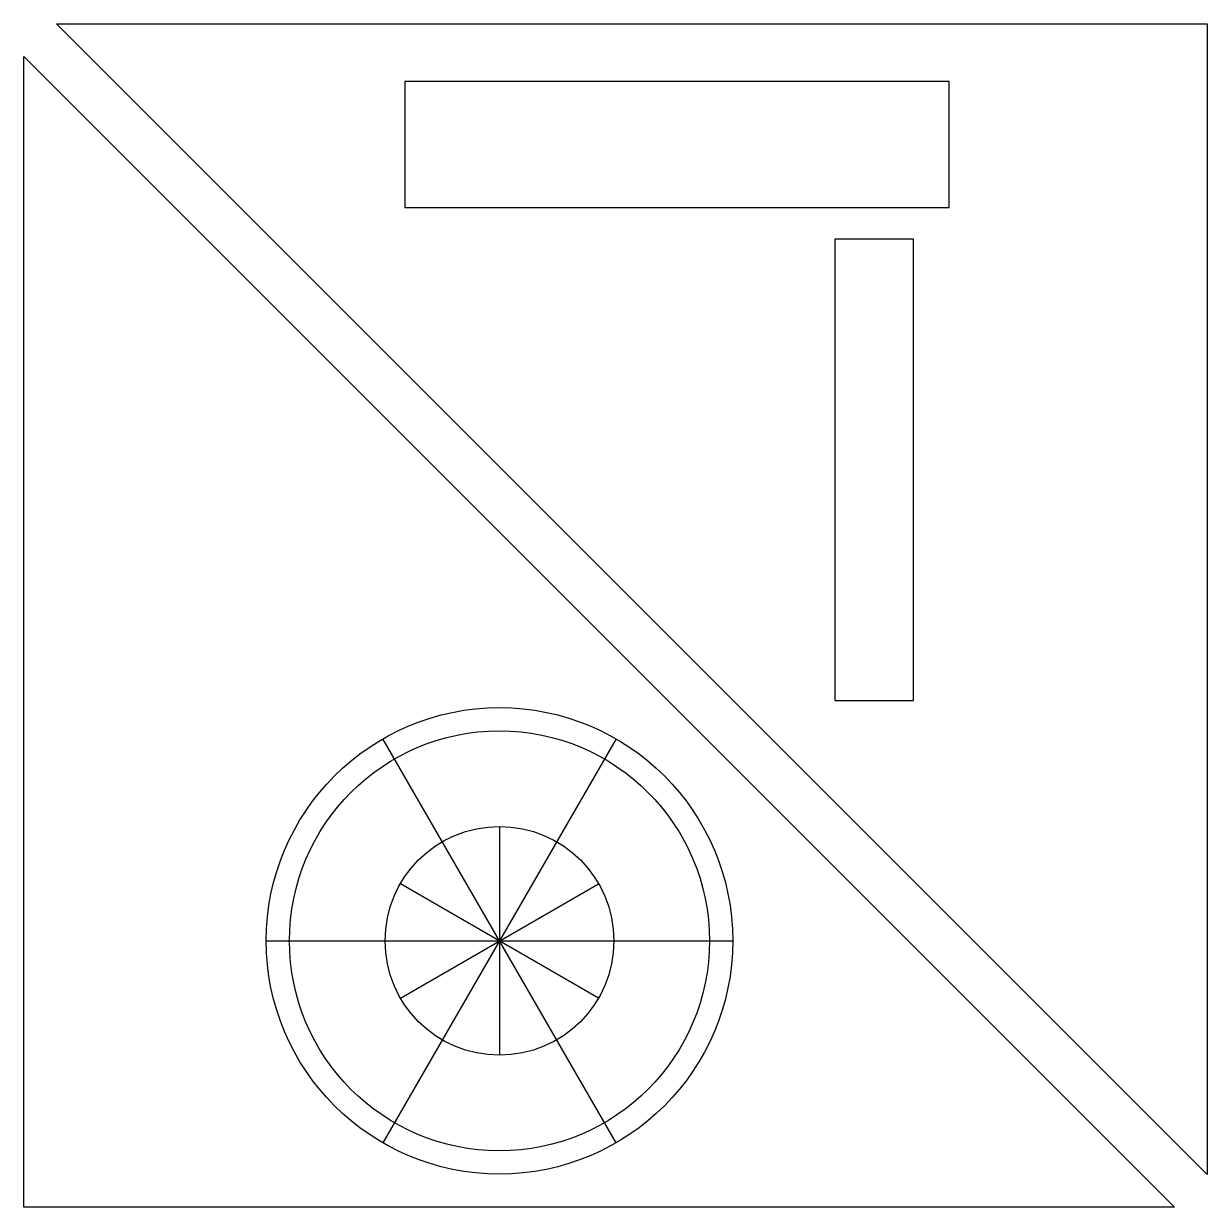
# Model space of a CAD drawing. Extents: x -0.278 to 0.294, y 0 to 0.572.
import ezdxf

# ---------------------------------------------------------------- set-up
doc = ezdxf.new("R2010")
doc.units = 0
doc.layers.get('0').update_dxf_attribs({"linetype": 'CONTINUOUS'})

msp = doc.modelspace()

# ---------------------------------------------------------------- linework, layer by layer
at = {"color": 0}
for p, q in [((-0.26241, 0.57245), (0.29416, 0.57245)), ((-0.26241, 0.57245), (0.29416, 0.01587)), ((0.29416, 0.57245), (0.29416, 0.01587)), ((-0.27829, 0.55658), (0.27829, 0)), ((-0.27829, 0), (-0.27829, 0.55658)), ((0.00822, 0.03119), (-0.10458, 0.22656)), ((0.00822, 0.22656), (-0.10458, 0.03119)), ((-0.04818, 0.18419), (-0.04818, 0.07356)), ((-0.09609, 0.10122), (-0.00027, 0.15653)), ((-0.00027, 0.10122), (-0.09609, 0.15653)), ((-0.16098, 0.12888), (0.06462, 0.12888)), ((0.27829, 0), (-0.27829, 0))]:
    msp.add_line(p, q, dxfattribs=at)
for points in [[(-0.09396, 0.54451), (-0.09396, 0.4835), (0.16928, 0.4835), (0.16928, 0.54451)], [(0.11396, 0.46825), (0.11396, 0.24518), (0.15211, 0.24518), (0.15211, 0.46825)]]:
    msp.add_lwpolyline(points, close=True, dxfattribs=at)
for radius in [0.1128, 0.10157, 0.05532]:
    msp.add_circle((-0.04818, 0.12888), radius, dxfattribs=at)

doc.saveas('drawing.dxf')
